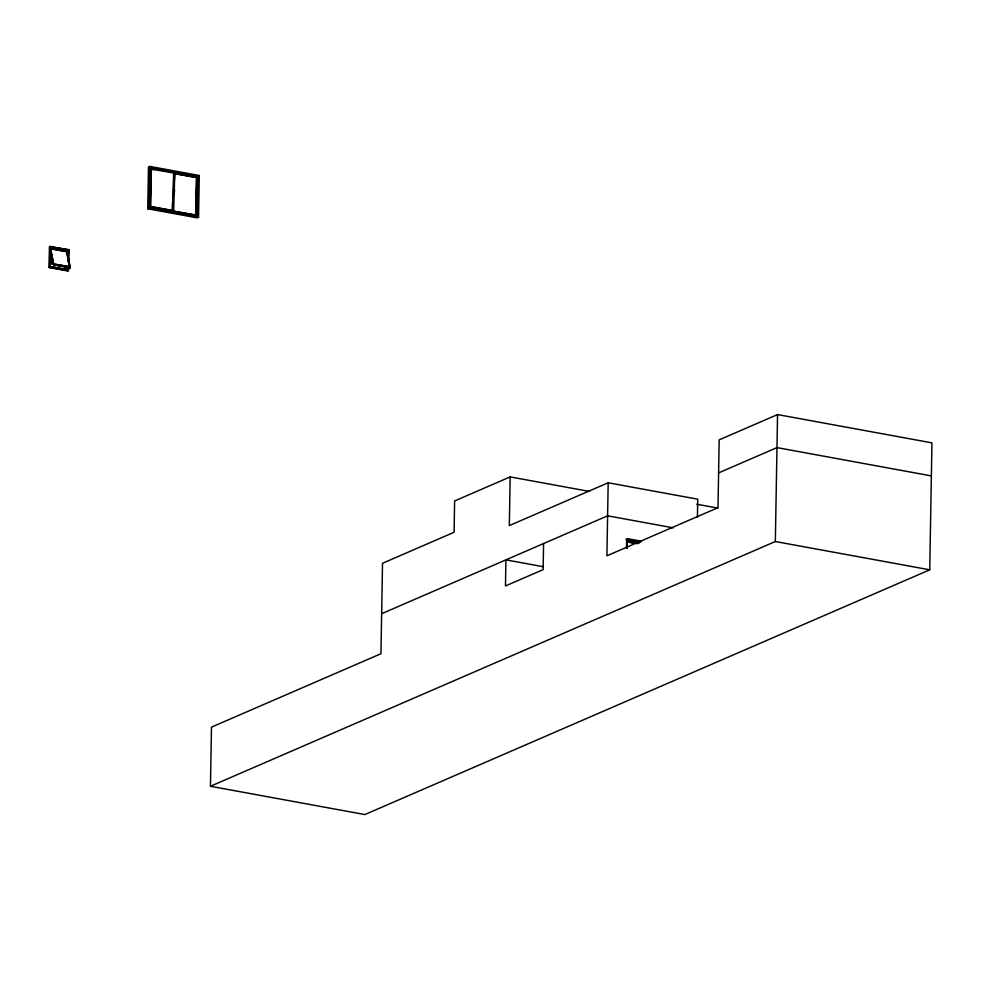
<?xml version="1.0" encoding="UTF-8"?>
<svg xmlns="http://www.w3.org/2000/svg" width="981" height="981" viewBox="0 0 981 981"><rect width="100%" height="100%" fill="white"/><g stroke="black" fill="none" stroke-linecap="round" stroke-linejoin="round"><path stroke-width="1.47" d="M68.572 267.543L68.523 270.523L67.579 270.928L49.05 267.543L49.418 246.672L68.878 249.652L68.645 263.067M49.05 267.543L49.994 267.126L50.35 246.256M50.571 251.884L50.644 247.47M50.154 266.746L50.963 247.065L68.253 250.241L68.118 257.733M66.867 266.979L66.818 269.922L67.346 266.771M67.1 253.736L67.628 250.584L67.554 254.999M49.835 266.807L67.444 269.922L67.493 266.918M67.701 254.937L67.947 250.057M67.444 269.922L67.971 266.722M68.204 261.78L68.878 249.652M147.739 208.794L148.474 167.052L149.885 166.439L199.29 175.501L198.567 217.23L197.144 217.843L147.739 208.794L149.161 208.18L198.567 217.23M149.161 208.18L149.885 166.439M150.62 206.599L151.282 169.026M150.338 206.721L151 169.149L153.98 169.701M172.239 212.068L172.398 202.92M172.864 202.711L172.705 211.859L191.246 215.256M172.914 210.743L173.662 173.134M172.73 210.817L173.858 173.048L151.184 169.075M174.373 190.866L173.735 192.865L174.373 192.975M174.127 183.938L174.802 172.178L173.637 212.031M174.115 194.275L174.581 189.897L173.649 189.725M195.759 215.219L196.507 177.61L174.029 173.551M195.575 215.293L196.691 177.524L174.311 173.429M196.691 190.706L196.936 176.985L198.346 176.372L197.659 216.016L150.105 207.31L150.792 167.653L198.346 176.372M196.691 204.306L197.169 176.862L194.324 176.335M697.417 517.208L697.724 499.182L608.183 482.775L606.908 555.81L717.994 507.68L719.183 439.856L777.553 414.571L931.95 442.86L929.73 569.814L364.846 814.561L210.449 786.272L211.479 727.129L380.947 653.714L382.529 563.278L454.08 532.278L454.62 500.972L510.169 476.901L589.52 491.444M510.169 476.901L509.323 525.595L608.183 482.775M543.584 543.548L543.131 569.642L505.473 585.951L505.926 559.869L543.278 566.711M626.467 548.158L626.601 540.531L639.428 542.885M626.7 548.072L626.834 540.445L638.729 542.628M627.215 547.839L627.337 538.618L640.814 541.095M627.399 547.754L627.043 541.941L634.682 543.229M210.449 786.272L775.333 541.524L777.553 414.571M50.534 263.533L51.944 258.653M53.44 263.975L69.676 266.722L66.72 251.626L50.656 248.684L66.622 251.725L69.59 266.82L53.44 263.975L50.571 248.782M53.33 264.588L70.313 267.703L53.33 264.588L50.399 249.64M50.105 248.156L67.088 251.259L70.142 267.899M61.337 266.366L61.644 265.63L61.006 265.9M60.994 266.305L61.644 265.63L61.129 266.158M174.508 194.066L173.49 193.944L174.042 194.226M197.88 176.102L199.29 175.501M173.772 190.829L174.36 190.878M173.686 192.448L174.348 192.534M50.963 247.065L68.253 250.241M173.183 211.197L196.041 215.097M381.646 613.714L607.607 515.81L673.273 527.852M718.607 472.903L776.977 447.606L931.374 475.908M173.698 189.664L174.459 189.738M174.802 172.178L150.559 167.739L149.86 207.383L174.103 211.835M162.92 170.289L165.777 170.817M174.826 172.472L197.635 176.654L196.948 216.311L194.091 215.783M178.628 173.465L191.467 175.807M162.76 170.719L165.728 171.258M174.643 172.901L180.59 173.98M183.557 174.532L186.537 175.072M189.505 175.624L196.936 176.985M173.723 192.742L174.36 192.84M150.804 206.513L173.196 210.621M150.522 206.635L173.012 210.694M173.465 211.074L195.857 215.17M68.412 249.861L49.884 246.464L49.516 267.335L68.045 270.731M50.166 247.678L67.149 250.793M49.933 248.34L67.002 251.357M50.62 266.55L67.91 269.714M50.313 266.611L67.297 269.714M49.994 267.126L68.523 270.523M696.78 504.234L717.834 508.084M775.333 541.524L929.73 569.814M625.927 539.231L640.9 541.978M627.325 541.819L637.773 543.732M67.088 251.259L70.227 267.801L53.244 264.686L50.607 251.234M61.19 265.557L61.472 266.219M50.656 248.684L53.624 263.779M52.067 259.242L50.411 264.907L52.14 259.254"/></g></svg>
